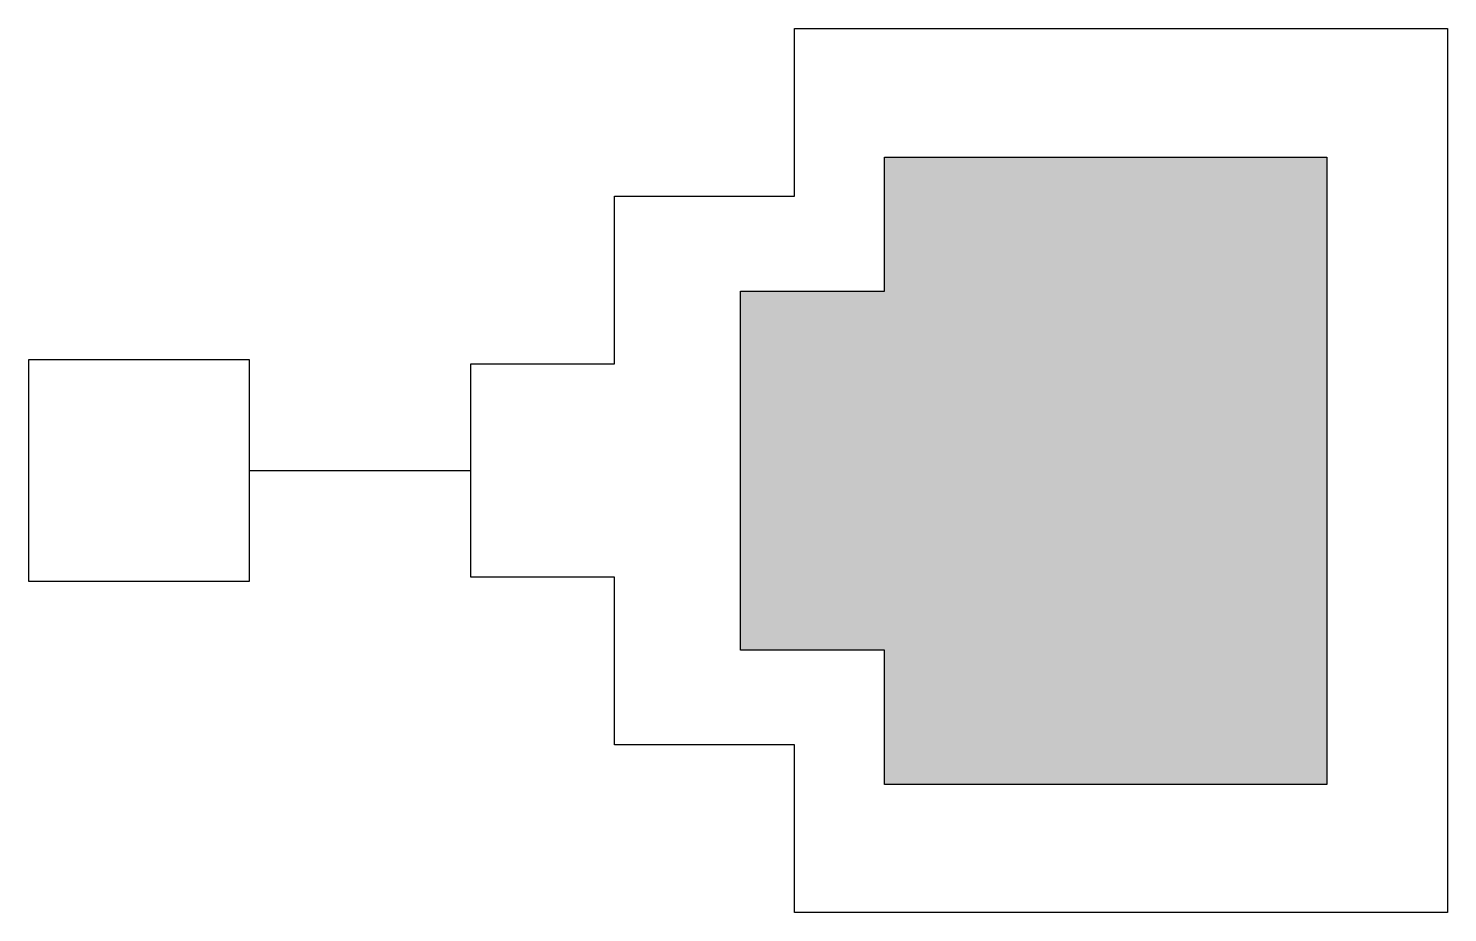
# Model space of a CAD drawing. Header units: millimetres. Extents: x -6082.076 to -6081.594, y -962.336 to -962.036.
import ezdxf

# ---------------------------------------------------------------- set-up
doc = ezdxf.new("R2010")
doc.units = ezdxf.units.MM
doc.layers.add('Tel_Símbolos', color=3, linetype='Continuous')

msp = doc.modelspace()

# ---------------------------------------------------------------- hatches: boundary and pattern name
at = {"layer": 'Tel_Símbolos'}
msp.add_hatch(color=1, dxfattribs=at).paths.add_polyline_path([(-6081.63526, -962.29221), (-6081.63526, -962.07941), (-6081.78523, -962.07941), (-6081.78523, -962.12493), (-6081.83403, -962.12493), (-6081.83403, -962.24669), (-6081.78523, -962.24669), (-6081.78523, -962.29221)])

# ---------------------------------------------------------------- linework, layer by layer
msp.add_line((-6082.00054, -962.18572), (-6081.92554, -962.18572), dxfattribs=at)
msp.add_lwpolyline([(-6081.87674, -962.27882), (-6081.87674, -962.22192), (-6081.92554, -962.22192), (-6081.92554, -962.14952), (-6081.87674, -962.14952), (-6081.87674, -962.09262), (-6081.81574, -962.09262), (-6081.81574, -962.03572), (-6081.59428, -962.03572), (-6081.59428, -962.33572), (-6081.81574, -962.33572), (-6081.81574, -962.27882)], close=True, dxfattribs=at)
at = {"layer": 'Tel_Símbolos', "color": 2}
for points in [[(-6081.83403, -962.12493), (-6081.78523, -962.12493), (-6081.78523, -962.07941), (-6081.63526, -962.07941), (-6081.63526, -962.29221), (-6081.78523, -962.29221), (-6081.78523, -962.24669), (-6081.83403, -962.24669)], [(-6082.07554, -962.22322), (-6082.00054, -962.22322), (-6082.00054, -962.14822), (-6082.07554, -962.14822)]]:
    msp.add_lwpolyline(points, close=True, dxfattribs=at)

doc.saveas('drawing.dxf')
